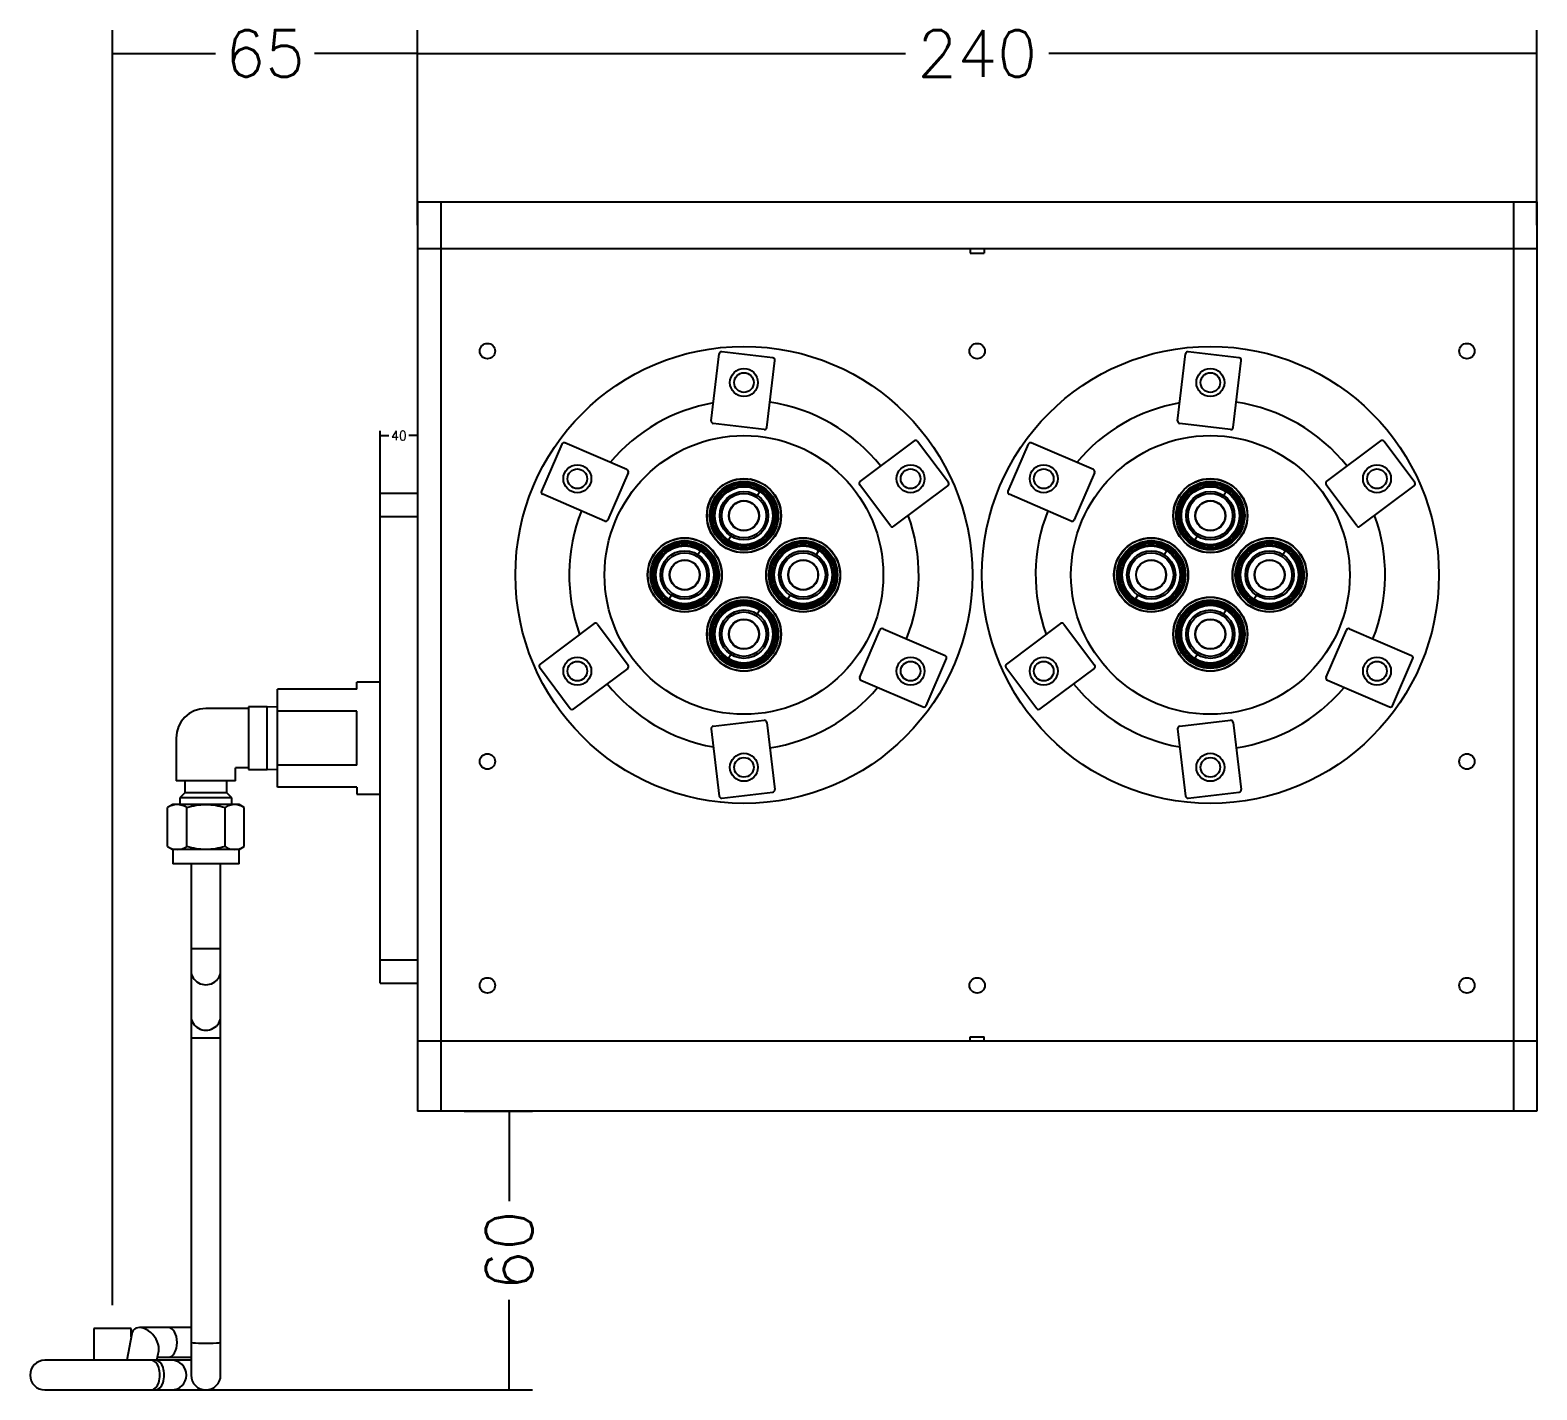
# Model space of a CAD drawing. Header units: millimetres. Extents: x -4251 to 2609, y -1673 to 4048.
# Drawn here: x -3155.1 to -2832.1, y 3098.7 to 3390.3 of the extents above; entities that cross this region are included whole.
import ezdxf

# ---------------------------------------------------------------- set-up
doc = ezdxf.new("R2010")
doc.units = ezdxf.units.MM
for name, color, linetype in [('00339', 7, 'Continuous'), ('02353_04', 7, 'Continuous'), ('02646_07', 7, 'Continuous'), ('03955_75', 7, 'Continuous'), ('14451', 7, 'Continuous'), ('53083_07', 7, 'Continuous'), ('B-400-2-4RT', 7, 'Continuous'), ('CT-BOX-16W-TRANS', 7, 'Continuous'), ('CT_BOX_16W_HEAT_', 7, 'Continuous'), ('Default', 7, 'Continuous'), ('TP1904-POOM-2000', 7, 'Continuous'), ('TP1904-POOM-5300', 7, 'Continuous')]:
    doc.layers.add(name, color=color, linetype=linetype)
doc.styles.add('SEACAD_romans_shx', font='SIMPLEX.SHX')
doc.dimstyles.new('Dim-A4-P', dxfattribs={"dimtxt": 2, "dimasz": 1.6, "dimexe": 1, "dimexo": 1, "dimgap": 0.5, "dimtad": 0, "dimlfac": 5, "dimdsep": 46, "dimtxsty": 'SEACAD_romans_shx', "dimblk1": '_SE_FILLED', "dimblk2": '_SE_FILLED', "dimsah": 1, "dimcen": 1, "dimazin": 0, "dimtfac": 0.5, "dimtofl": 0, "dimtmove": 0, "dimatfit": 3, "dimfxl": 0, "dimtolj": 1, "dimarcsym": 0})

# ---------------------------------------------------------------- blocks, each defined once
blk = doc.blocks.new('_SE_FILLED')
at = {"color": 0}
blk.add_line((0, 0), (-1, 0), dxfattribs=at)
blk.add_solid([(0, 0), (-1, -0.1665), (-1, 0.1665), (0, 0)], dxfattribs=at)
blk = doc.blocks.new('*D84')
at = {"layer": 'Default', "color": 0, "linetype": 'Continuous', "lineweight": -2}
for p, q in [((-3072.08, 3342.45), (-3072.08, 3302.32)), ((-3080.08, 3286.95), (-3080.08, 3304.32)), ((-3078.48, 3303.32), (-3078.2, 3303.32)), ((-3073.68, 3303.32), (-3073.96, 3303.32))]:
    blk.add_line(p, q, dxfattribs=at)
at = {"layer": 'DEFPOINTS', "color": 0, "linetype": 'Continuous'}
for p in [(-3072.08, 3343.45), (-3072.08, 3303.32), (-3080.08, 3285.95)]:
    blk.add_point(p, dxfattribs=at)
at = {"layer": 'Default', "color": 0, "linetype": 'Continuous', "lineweight": -2, "xscale": 1.6, "yscale": 1.6, "zscale": 1.6, "rotation": 180}
blk.add_blockref('_SE_FILLED', (-3080.08, 3303.32), dxfattribs=at)
at = {"layer": 'Default', "color": 0, "linetype": 'Continuous', "lineweight": -2, "xscale": 1.6, "yscale": 1.6, "zscale": 1.6}
blk.add_blockref('_SE_FILLED', (-3072.08, 3303.32), dxfattribs=at)
at = {"layer": 'Default', "color": 0, "linetype": 'Continuous', "insert": (-3076.08, 3303.32), "char_height": 2, "attachment_point": 5, "style": 'SEACAD_romans_shx'}
blk.add_mtext('\\A1;\\A1;40', dxfattribs=at)

msp = doc.modelspace()

# ---------------------------------------------------------------- linework, layer by layer
at = {"layer": '00339', "color": 7, "linetype": 'Continuous'}
for centre, radius in [((-3002.08, 3286.1524, 0), 7.3533), ((-3002.08, 3286.1524, 0), 7.0839), ((-2902.08, 3286.1524, 0), 7.3533), ((-2902.08, 3286.1524, 0), 7.0839), ((-3014.78, 3273.4524, 0), 7.3533), ((-3014.78, 3273.4524, 0), 7.0839), ((-2989.38, 3273.4524, 0), 7.3533), ((-2989.38, 3273.4524, 0), 7.0839), ((-2914.78, 3273.4524, 0), 7.3533), ((-2914.78, 3273.4524, 0), 7.0839), ((-2889.38, 3273.4524, 0), 7.3533), ((-2889.38, 3273.4524, 0), 7.0839), ((-3002.08, 3260.7524, 0), 7.3533), ((-3002.08, 3260.7524, 0), 7.0839), ((-2902.08, 3260.7524, 0), 7.3533), ((-2902.08, 3260.7524, 0), 7.0839)]:
    msp.add_circle(centre, radius, dxfattribs=at)
at = {"layer": '02353_04', "color": 7, "linetype": 'Continuous'}
for p, q in [((-2998.5798, 3291.5573, 0), (-2998.3729, 3291.8768, 0)), ((-2898.5798, 3291.5573, 0), (-2898.3729, 3291.8768, 0)), ((-2999.2565, 3290.5123, 0), (-2998.7043, 3291.3651, 0)), ((-2899.2565, 3290.5123, 0), (-2898.7043, 3291.3651, 0)), ((-3011.2798, 3278.8573, 0), (-3011.0729, 3279.1768, 0)), ((-3005.787, 3280.428, 0), (-3005.5801, 3280.7475, 0)), ((-3005.4556, 3280.9396, 0), (-3004.9034, 3281.7924, 0)), ((-2985.8798, 3278.8573, 0), (-2985.6729, 3279.1768, 0)), ((-2911.2798, 3278.8573, 0), (-2911.0729, 3279.1768, 0)), ((-2905.787, 3280.428, 0), (-2905.5801, 3280.7475, 0)), ((-2905.4556, 3280.9396, 0), (-2904.9034, 3281.7924, 0)), ((-2885.8798, 3278.8573, 0), (-2885.6729, 3279.1768, 0)), ((-3011.9565, 3277.8123, 0), (-3011.4043, 3278.6651, 0)), ((-2986.5565, 3277.8123, 0), (-2986.0043, 3278.6651, 0)), ((-2911.9565, 3277.8123, 0), (-2911.4043, 3278.6651, 0)), ((-2886.5565, 3277.8123, 0), (-2886.0043, 3278.6651, 0)), ((-3018.487, 3267.728, 0), (-3018.2801, 3268.0475, 0)), ((-3018.1556, 3268.2396, 0), (-3017.6034, 3269.0924, 0)), ((-2999.2565, 3265.1123, 0), (-2998.7043, 3265.9651, 0)), ((-2998.5798, 3266.1573, 0), (-2998.3729, 3266.4768, 0)), ((-2993.087, 3267.728, 0), (-2992.8801, 3268.0475, 0)), ((-2992.7556, 3268.2396, 0), (-2992.2034, 3269.0924, 0)), ((-2918.487, 3267.728, 0), (-2918.2801, 3268.0475, 0)), ((-2918.1556, 3268.2396, 0), (-2917.6034, 3269.0924, 0)), ((-2899.2565, 3265.1123, 0), (-2898.7043, 3265.9651, 0)), ((-2898.5798, 3266.1573, 0), (-2898.3729, 3266.4768, 0)), ((-2893.087, 3267.728, 0), (-2892.8801, 3268.0475, 0)), ((-2892.7556, 3268.2396, 0), (-2892.2034, 3269.0924, 0)), ((-3005.4556, 3255.5396, 0), (-3004.9034, 3256.3924, 0)), ((-2905.4556, 3255.5396, 0), (-2904.9034, 3256.3924, 0)), ((-3005.787, 3255.028, 0), (-3005.5801, 3255.3475, 0)), ((-2905.787, 3255.028, 0), (-2905.5801, 3255.3475, 0))]:
    msp.add_line(p, q, dxfattribs=at)
for centre, radius in [((-3002.08, 3286.1524, 0), 6.8199), ((-3002.08, 3286.1524, 0), 6.4392), ((-3002.08, 3286.1524, 0), 6.2103), ((-2902.08, 3286.1524, 0), 6.8199), ((-2902.08, 3286.1524, 0), 6.4392), ((-2902.08, 3286.1524, 0), 6.2103), ((-3002.08, 3286.1524, 0), 5.1943), ((-2902.08, 3286.1524, 0), 5.1943), ((-3014.78, 3273.4524, 0), 6.8199), ((-3014.78, 3273.4524, 0), 6.4392), ((-3014.78, 3273.4524, 0), 6.2103), ((-2989.38, 3273.4524, 0), 6.8199), ((-2989.38, 3273.4524, 0), 6.4392), ((-2989.38, 3273.4524, 0), 6.2103), ((-2914.78, 3273.4524, 0), 6.8199), ((-2914.78, 3273.4524, 0), 6.4392), ((-2914.78, 3273.4524, 0), 6.2103), ((-2889.38, 3273.4524, 0), 6.8199), ((-2889.38, 3273.4524, 0), 6.4392), ((-2889.38, 3273.4524, 0), 6.2103), ((-3014.78, 3273.4524, 0), 5.1943), ((-2989.38, 3273.4524, 0), 5.1943), ((-2914.78, 3273.4524, 0), 5.1943), ((-2889.38, 3273.4524, 0), 5.1943), ((-3002.08, 3260.7524, 0), 6.8199), ((-3002.08, 3260.7524, 0), 6.4392), ((-3002.08, 3260.7524, 0), 6.2103), ((-2902.08, 3260.7524, 0), 6.8199), ((-2902.08, 3260.7524, 0), 6.4392), ((-2902.08, 3260.7524, 0), 6.2103), ((-3002.08, 3260.7524, 0), 5.1943), ((-2902.08, 3260.7524, 0), 5.1943)]:
    msp.add_circle(centre, radius, dxfattribs=at)
at = {"layer": '02646_07', "color": 7, "linetype": 'Continuous'}
for centre, radius in [((-3002.08, 3286.1524, 0), 4.7625), ((-3002.08, 3286.1524, 0), 3.2385), ((-2902.08, 3286.1524, 0), 4.7625), ((-2902.08, 3286.1524, 0), 3.2385), ((-3014.78, 3273.4524, 0), 4.7625), ((-3014.78, 3273.4524, 0), 3.2385), ((-2989.38, 3273.4524, 0), 4.7625), ((-2989.38, 3273.4524, 0), 3.2385), ((-2914.78, 3273.4524, 0), 4.7625), ((-2914.78, 3273.4524, 0), 3.2385), ((-2889.38, 3273.4524, 0), 4.7625), ((-2889.38, 3273.4524, 0), 3.2385), ((-3002.08, 3260.7524, 0), 4.7625), ((-3002.08, 3260.7524, 0), 3.2385), ((-2902.08, 3260.7524, 0), 4.7625), ((-2902.08, 3260.7524, 0), 3.2385)]:
    msp.add_circle(centre, radius, dxfattribs=at)
at = {"layer": '03955_75', "color": 7, "linetype": 'Continuous'}
for centre in [(-3002.08, 3286.1524, 0), (-2902.08, 3286.1524, 0), (-3014.78, 3273.4524, 0), (-2989.38, 3273.4524, 0), (-2914.78, 3273.4524, 0), (-2889.38, 3273.4524, 0), (-3002.08, 3260.7524, 0), (-2902.08, 3260.7524, 0)]:
    msp.add_circle(centre, 3.175, dxfattribs=at)
at = {"layer": '14451', "color": 7, "linetype": 'Continuous'}
for centre, radius in [((-3002.08, 3273.4524, 0), 29.8815), ((-2902.08, 3273.4524, 0), 29.8815), ((-3002.08, 3286.1524, 0), 7.9629), ((-2902.08, 3286.1524, 0), 7.9629), ((-3014.78, 3273.4524, 0), 7.9629), ((-2989.38, 3273.4524, 0), 7.9629), ((-2914.78, 3273.4524, 0), 7.9629), ((-2889.38, 3273.4524, 0), 7.9629), ((-3002.08, 3260.7524, 0), 7.9629), ((-2902.08, 3260.7524, 0), 7.9629)]:
    msp.add_circle(centre, radius, dxfattribs=at)
for centre, start, end in [((-3002.08, 3273.4524, 0), 100.08014, 139.91986), ((-3002.08, 3273.4524, 0), 38.512438, 81.487562), ((-2902.08, 3273.4524, 0), 100.08014, 139.91986), ((-2902.08, 3273.4524, 0), 38.512438, 81.487562), ((-3002.08, 3273.4524, 0), 158.512438, 199.91986), ((-3002.08, 3273.4524, 0), 338.512438, 19.919834), ((-2902.08, 3273.4524, 0), 158.512438, 199.91986), ((-2902.08, 3273.4524, 0), 338.512438, 19.919834), ((-3002.08, 3273.4524, 0), 218.512438, 259.91986), ((-2902.08, 3273.4524, 0), 218.512438, 259.91986), ((-3002.08, 3273.4524, 0), 278.512438, 319.91986), ((-2902.08, 3273.4524, 0), 278.512438, 319.91986)]:
    msp.add_arc(centre, 37.465, start, end, dxfattribs=at)
at = {"layer": '53083_07', "color": 7, "linetype": 'Continuous'}
for centre in [(-3002.08, 3286.1524, 0), (-2902.08, 3286.1524, 0), (-3014.78, 3273.4524, 0), (-2989.38, 3273.4524, 0), (-2914.78, 3273.4524, 0), (-2889.38, 3273.4524, 0), (-3002.08, 3260.7524, 0), (-2902.08, 3260.7524, 0)]:
    msp.add_circle(centre, 7.8994, dxfattribs=at)
at = {"layer": 'B-400-2-4RT', "color": 7, "linetype": 'Continuous'}
for p, q in [((-3108.304, 3244.8024, 0), (-3117.448, 3244.8024, 0)), ((-3108.304, 3245.158, 0), (-3108.304, 3231.7468, 0)), ((-3104.2857, 3245.158, 0), (-3108.304, 3245.158, 0)), ((-3104.2857, 3231.7468, 0), (-3104.2857, 3245.158, 0)), ((-3102.08, 3245.0893, 0), (-3104.2857, 3245.158, 0)), ((-3123.798, 3238.4524, 0), (-3123.798, 3229.3084, 0)), ((-3108.304, 3232.1024, 0), (-3111.098, 3232.1024, 0)), ((-3111.098, 3229.3084, 0), (-3111.098, 3232.1024, 0)), ((-3108.304, 3231.7468, 0), (-3104.2857, 3231.7468, 0)), ((-3104.2857, 3231.7468, 0), (-3102.08, 3231.8154, 0)), ((-3111.098, 3229.3084, 0), (-3123.798, 3229.3084, 0)), ((-3121.9247, 3229.3084, 0), (-3121.9247, 3226.7684, 0)), ((-3112.9712, 3226.7684, 0), (-3112.9712, 3229.3084, 0)), ((-3124.56, 3224.2284, 0), (-3125.6602, 3223.5932, 0)), ((-3110.336, 3224.2284, 0), (-3124.56, 3224.2284, 0)), ((-3121.9247, 3226.7684, 0), (-3123.0042, 3225.6889, 0)), ((-3111.8917, 3225.6889, 0), (-3123.0042, 3225.6889, 0)), ((-3123.0042, 3225.6889, 0), (-3123.0042, 3224.2284, 0)), ((-3112.9712, 3226.7684, 0), (-3121.9247, 3226.7684, 0)), ((-3111.8917, 3225.6889, 0), (-3112.9712, 3226.7684, 0)), ((-3111.8917, 3224.2284, 0), (-3111.8917, 3225.6889, 0)), ((-3109.2357, 3223.5932, 0), (-3110.336, 3224.2284, 0)), ((-3125.6602, 3215.2116, 0), (-3125.6602, 3223.5932, 0)), ((-3121.5541, 3215.2116, 0), (-3121.5541, 3223.5932, 0)), ((-3113.3418, 3215.2116, 0), (-3113.3418, 3223.5932, 0)), ((-3109.2357, 3215.2116, 0), (-3109.2357, 3223.5932, 0)), ((-3125.6602, 3215.2116, 0), (-3124.56, 3214.5764, 0)), ((-3110.336, 3214.5764, 0), (-3124.56, 3214.5764, 0)), ((-3124.56, 3214.5764, 0), (-3124.56, 3211.5284, 0)), ((-3110.336, 3214.5764, 0), (-3109.2357, 3215.2116, 0)), ((-3110.336, 3211.5284, 0), (-3110.336, 3214.5764, 0)), ((-3110.336, 3211.5284, 0), (-3124.56, 3211.5284, 0))]:
    msp.add_line(p, q, dxfattribs=at)
for centre, radius, start, end in [((-3117.448, 3238.4524, 0), 6.35, 90, 180), ((-3123.4635, 3220.1288, 0), 4.1021, 92.006434, 122.377814), ((-3123.7508, 3220.1288, 0), 4.1021, 57.622186, 87.993566), ((-3111.1452, 3220.1288, 0), 4.1021, 92.006434, 122.377814), ((-3111.4324, 3220.1288, 0), 4.1021, 57.622186, 87.993566), ((-3123.4635, 3218.676, 0), 4.1021, 237.622186, 267.993566), ((-3123.7508, 3218.676, 0), 4.1021, 272.006434, 302.377814), ((-3111.1452, 3218.676, 0), 4.1021, 237.622186, 267.993566), ((-3111.4324, 3218.676, 0), 4.1021, 272.006434, 302.377814)]:
    msp.add_arc(centre, radius, start, end, dxfattribs=at)
for points in [[(-3121.5541, 3223.5932, 0), (-3120.8833, 3223.7868, 0), (-3120.2073, 3223.9465, 0), (-3118.84, 3224.1676, 0), (-3118.1487, 3224.2284, 0), (-3117.448, 3224.2284, 0)], [(-3117.448, 3224.2284, 0), (-3116.7472, 3224.2284, 0), (-3116.0559, 3224.1676, 0), (-3114.6886, 3223.9465, 0), (-3114.0126, 3223.7868, 0), (-3113.3418, 3223.5932, 0)], [(-3117.448, 3214.5764, 0), (-3118.1487, 3214.5764, 0), (-3118.84, 3214.6371, 0), (-3120.2073, 3214.8583, 0), (-3120.8833, 3215.018, 0), (-3121.5541, 3215.2116, 0)], [(-3113.3418, 3215.2116, 0), (-3114.0126, 3215.018, 0), (-3114.6886, 3214.8583, 0), (-3116.0559, 3214.6371, 0), (-3116.7472, 3214.5764, 0), (-3117.448, 3214.5764, 0)]]:
    msp.add_open_spline(points, degree=3, knots=[0, 0, 0, 0, 0.5, 0.5, 1, 1, 1, 1], dxfattribs=at)
at = {"layer": 'CT-BOX-16W-TRANS', "color": 7, "linetype": 'Continuous'}
for p, q in [((-3001.83, 3294.1113, 0), (-3001.83, 3294.0478, 0)), ((-3000.7664, 3293.9524, 0), (-3000.7664, 3293.9418, 0)), ((-3000.6469, 3293.9524, 0), (-3000.7664, 3293.9524, 0)), ((-3000.6469, 3293.9207, 0), (-3000.6469, 3293.9524, 0)), ((-3000.5698, 3293.9524, 0), (-3000.5698, 3293.9061, 0)), ((-3000.3599, 3293.9273, 0), (-3000.3599, 3293.8622, 0)), ((-3000.2242, 3293.8307, 0), (-3000.2242, 3293.896, 0)), ((-3000.1376, 3293.8747, 0), (-3000.1376, 3293.8092, 0)), ((-2999.9949, 3293.7716, 0), (-2999.9949, 3293.8374, 0)), ((-2999.904, 3293.8122, 0), (-2999.904, 3293.7462, 0)), ((-2999.755, 3293.7019, 0), (-2999.755, 3293.7683, 0)), ((-2999.6604, 3293.7388, 0), (-2999.6604, 3293.6721, 0)), ((-2999.5057, 3293.6205, 0), (-2999.5057, 3293.6877, 0)), ((-2999.4078, 3293.6535, 0), (-2999.4078, 3293.5861, 0)), ((-2999.2482, 3293.5268, 0), (-2999.2482, 3293.5948, 0)), ((-2999.1476, 3293.5557, 0), (-2999.1476, 3293.4873, 0)), ((-2998.9839, 3293.4198, 0), (-2998.9839, 3293.4887, 0)), ((-2998.8809, 3293.4444, 0), (-2998.8809, 3293.375, 0)), ((-2998.7139, 3293.2987, 0), (-2998.7139, 3293.3688, 0)), ((-2998.6091, 3293.319, 0), (-2998.6091, 3293.2484, 0)), ((-2998.4396, 3293.163, 0), (-2998.4396, 3293.2345, 0)), ((-2998.3336, 3293.1789, 0), (-2998.3336, 3293.1069, 0)), ((-2998.1624, 3293.0119, 0), (-2998.1624, 3293.0849, 0)), ((-2998.0555, 3293.0235, 0), (-2998.0555, 3292.9498, 0)), ((-2997.8835, 3292.8449, 0), (-2997.8835, 3292.9198, 0)), ((-2997.7764, 3292.8522, 0), (-2997.7764, 3292.7766, 0)), ((-2997.6044, 3292.6616, 0), (-2997.6044, 3292.7385, 0)), ((-2997.4975, 3292.6646, 0), (-2997.4975, 3292.5868, 0)), ((-2997.3264, 3292.4614, 0), (-2997.3264, 3292.5407, 0)), ((-2997.2203, 3292.4604, 0), (-2997.2203, 3292.3801, 0)), ((-2997.0508, 3292.244, 0), (-2997.0508, 3292.3261, 0)), ((-2996.946, 3292.2393, 0), (-2996.946, 3292.156, 0)), ((-2996.779, 3292.009, 0), (-2996.779, 3292.0944, 0)), ((-2996.676, 3292.0009, 0), (-2996.676, 3291.9141, 0)), ((-2996.5123, 3291.7561, 0), (-2996.5123, 3291.8453, 0)), ((-3009.257, 3289.4524, 0), (-3009.3269, 3289.4524, 0)), ((-2996.4117, 3291.7451, 0), (-2996.4117, 3291.6543, 0)), ((-2996.2521, 3291.485, 0), (-2996.2521, 3291.5786, 0)), ((-2996.1542, 3291.4715, 0), (-2996.1542, 3291.376, 0)), ((-2995.9995, 3291.1951, 0), (-2995.9995, 3291.294, 0)), ((-2995.905, 3291.18, 0), (-2995.905, 3291.0788, 0)), ((-2995.0486, 3289.7524, 0), (-2994.9773, 3289.7524, 0)), ((-2994.833, 3289.4524, 0), (-2994.9029, 3289.4524, 0)), ((-3009.7943, 3284.4524, 0), (-3009.8593, 3284.4524, 0)), ((-3004.7615, 3284.4524, 0), (-3004.8364, 3284.4524, 0)), ((-3001.83, 3282.9872, 0), (-3001.83, 3282.9235, 0)), ((-3000.83, 3283.1648, 0), (-3000.83, 3283.2338, 0)), ((-3000.33, 3283.5032, 0), (-3000.33, 3283.4274, 0)), ((-2999.3235, 3284.4524, 0), (-2999.3984, 3284.4524, 0)), ((-2994.83, 3283.0158, 0), (-2994.83, 3282.8592, 0)), ((-2994.3006, 3284.4524, 0), (-2994.3657, 3284.4524, 0)), ((-3015.08, 3281.4096, 0), (-3015.08, 3281.3461, 0)), ((-3013.08, 3281.2317, 0), (-3013.08, 3281.1667, 0)), ((-3012.83, 3281.1728, 0), (-3012.83, 3281.1073, 0)), ((-3011.83, 3280.7803, 0), (-3011.83, 3280.8487, 0)), ((-2995.33, 3281.928, 0), (-2995.33, 3282.049, 0)), ((-2994.83, 3279.258, 0), (-2994.83, 3279.1706, 0)), ((-2993.83, 3279.9791, 0), (-2993.83, 3280.0558, 0)), ((-2983.83, 3279.1625, 0), (-2983.83, 3279.0736, 0)), ((-3021.3494, 3277.9524, 0), (-3021.2723, 3277.9524, 0)), ((-3013.08, 3276.2088, 0), (-3013.08, 3276.1339, 0)), ((-3012.83, 3276.038, 0), (-3012.83, 3275.958, 0)), ((-3001.83, 3278.2569, 0), (-3001.83, 3278.1934, 0)), ((-3000.83, 3278.2882, 0), (-3000.83, 3278.3525, 0)), ((-3000.33, 3278.4493, 0), (-3000.33, 3278.3842, 0)), ((-2995.33, 3278.6483, 0), (-2995.33, 3278.7444, 0)), ((-2982.83, 3277.868, 0), (-2982.83, 3277.9806, 0)), ((-2982.33, 3277.1544, 0), (-2982.33, 3277.0158, 0)), ((-3011.83, 3274.6263, 0), (-3011.83, 3274.7886, 0)), ((-3022.5356, 3271.9524, 0), (-3022.6003, 3271.9524, 0)), ((-3017.5783, 3271.9524, 0), (-3017.6501, 3271.9524, 0)), ((-3012.83, 3270.9468, 0), (-3012.83, 3270.8668, 0)), ((-3011.83, 3272.1162, 0), (-3011.83, 3272.2784, 0)), ((-2982.33, 3269.8889, 0), (-2982.33, 3269.7503, 0)), ((-3011.83, 3266.0561, 0), (-3011.83, 3266.1245, 0)), ((-3001.83, 3268.7113, 0), (-3001.83, 3268.6478, 0)), ((-3000.83, 3268.5522, 0), (-3000.83, 3268.6165, 0)), ((-3000.33, 3268.5206, 0), (-3000.33, 3268.4555, 0)), ((-2995.33, 3268.1604, 0), (-2995.33, 3268.2564, 0)), ((-2994.83, 3267.7342, 0), (-2994.83, 3267.6467, 0)), ((-2993.83, 3266.8489, 0), (-2993.83, 3266.9257, 0)), ((-2983.83, 3267.8312, 0), (-2983.83, 3267.7423, 0)), ((-2982.83, 3268.9241, 0), (-2982.83, 3269.0367, 0)), ((-3012.83, 3265.7974, 0), (-3012.83, 3265.7319, 0)), ((-3001.83, 3263.9812, 0), (-3001.83, 3263.9175, 0)), ((-3000.83, 3263.671, 0), (-3000.83, 3263.7399, 0)), ((-3000.33, 3263.4773, 0), (-3000.33, 3263.4015, 0)), ((-2995.33, 3264.8558, 0), (-2995.33, 3264.9767, 0)), ((-2994.83, 3264.0456, 0), (-2994.83, 3263.8889, 0)), ((-3001.83, 3257.5872, 0), (-3001.83, 3257.5235, 0)), ((-3000.83, 3257.7648, 0), (-3000.83, 3257.8338, 0)), ((-3000.33, 3258.1032, 0), (-3000.33, 3258.0274, 0)), ((-2995.33, 3256.528, 0), (-2995.33, 3256.649, 0)), ((-2994.83, 3257.6158, 0), (-2994.83, 3257.4592, 0)), ((-3000.33, 3253.0493, 0), (-3000.33, 3252.9842, 0)), ((-3001.83, 3252.8569, 0), (-3001.83, 3252.7934, 0)), ((-3000.83, 3252.8882, 0), (-3000.83, 3252.9525, 0))]:
    msp.add_line(p, q, dxfattribs=at)
at = {"layer": 'CT_BOX_16W_HEAT_', "color": 7, "linetype": 'Continuous'}
for p, q in [((-2905.08, 3293.5285, 0), (-2905.08, 3293.4599, 0)), ((-2905.08, 3287.3722, 0), (-2905.08, 3287.1919, 0)), ((-2905.08, 3285.1128, 0), (-2905.08, 3284.9326, 0)), ((-2920.08, 3279.3952, 0), (-2920.08, 3279.3099, 0)), ((-2905.08, 3278.8448, 0), (-2905.08, 3278.7762, 0)), ((-2920.08, 3267.5949, 0), (-2920.08, 3267.5095, 0)), ((-2905.08, 3268.1285, 0), (-2905.08, 3268.0599, 0)), ((-2905.08, 3261.9722, 0), (-2905.08, 3261.7919, 0)), ((-2905.08, 3259.7128, 0), (-2905.08, 3259.5326, 0)), ((-2905.08, 3253.4448, 0), (-2905.08, 3253.3762, 0))]:
    msp.add_line(p, q, dxfattribs=at)
at = {"layer": 'Default', "color": 1, "linetype": 'Continuous'}
for p, q in [((-3137.448, 3116.8984, 0), (-3137.448, 3390.263, 0)), ((-3072.08, 3348.4524, 0), (-3072.08, 3390.263, 0)), ((-2832.08, 3348.4524, 0), (-2832.08, 3390.263, 0)), ((-3129.448, 3385.263, 0), (-3115.3592, 3385.263, 0)), ((-3080.08, 3385.263, 0), (-3094.1687, 3385.263, 0)), ((-3064.08, 3385.263, 0), (-2967.4371, 3385.263, 0)), ((-2840.08, 3385.263, 0), (-2936.7228, 3385.263, 0)), ((-3062.08, 3158.4524, 0), (-3047.3913, 3158.4524, 0)), ((-3052.3913, 3150.4524, 0), (-3052.3913, 3139.1831, 0)), ((-3052.3913, 3106.7234, 0), (-3052.3913, 3117.9926, 0)), ((-3135.5395, 3098.7234, 0), (-3047.3913, 3098.7234, 0))]:
    msp.add_line(p, q, dxfattribs=at)
at = {"layer": 'TP1904-POOM-2000', "color": 7, "linetype": 'Continuous'}
for p, q in [((-2995.9139, 3320.0155, 0), (-3006.8379, 3321.3063, 0)), ((-2895.9139, 3320.0155, 0), (-2906.8379, 3321.3063, 0)), ((-3009.0946, 3306.4686, 0), (-3007.3931, 3320.8685, 0)), ((-2997.1775, 3305.0605, 0), (-2995.476, 3319.4603, 0)), ((-2909.0946, 3306.4686, 0), (-2907.3931, 3320.8685, 0)), ((-2897.1775, 3305.0605, 0), (-2895.476, 3319.4603, 0)), ((-2997.7328, 3304.6226, 0), (-3008.6568, 3305.9134, 0)), ((-2897.7328, 3304.6226, 0), (-2908.6568, 3305.9134, 0)), ((-3041.1437, 3301.4998, 0), (-3045.4879, 3291.394, 0)), ((-3027.1655, 3296.0354, 0), (-3040.4869, 3301.7617, 0)), ((-2977.1578, 3293.502, 0), (-2965.5379, 3302.1755, 0)), ((-2958.2583, 3293.2589, 0), (-2964.8381, 3302.0739, 0)), ((-2941.1437, 3301.4998, 0), (-2945.4879, 3291.394, 0)), ((-2927.1655, 3296.0354, 0), (-2940.4869, 3301.7617, 0)), ((-2877.1578, 3293.502, 0), (-2865.5379, 3302.1755, 0)), ((-2858.2583, 3293.2589, 0), (-2864.8381, 3302.0739, 0)), ((-3026.9037, 3295.3786, 0), (-3031.2478, 3285.2727, 0)), ((-2926.9037, 3295.3786, 0), (-2931.2478, 3285.2727, 0)), ((-2970.6795, 3283.9872, 0), (-2977.2594, 3292.8023, 0)), ((-2969.9797, 3283.8856, 0), (-2958.3599, 3292.5591, 0)), ((-2870.6795, 3283.9872, 0), (-2877.2594, 3292.8023, 0)), ((-2869.9797, 3283.8856, 0), (-2858.3599, 3292.5591, 0)), ((-3031.9046, 3285.0108, 0), (-3045.226, 3290.7371, 0)), ((-2931.9046, 3285.0108, 0), (-2945.226, 3290.7371, 0)), ((-3034.1802, 3263.0191, 0), (-3045.8001, 3254.3456, 0)), ((-3033.4805, 3262.9175, 0), (-3026.9006, 3254.1025, 0)), ((-2934.1802, 3263.0191, 0), (-2945.8001, 3254.3456, 0)), ((-2933.4805, 3262.9175, 0), (-2926.9006, 3254.1025, 0)), ((-2977.2563, 3251.5262, 0), (-2972.9122, 3261.632, 0)), ((-2972.2553, 3261.8939, 0), (-2958.934, 3256.1676, 0)), ((-2877.2563, 3251.5262, 0), (-2872.9122, 3261.632, 0)), ((-2872.2553, 3261.8939, 0), (-2858.934, 3256.1676, 0)), ((-3045.9017, 3253.6459, 0), (-3039.3218, 3244.8308, 0)), ((-3027.0022, 3253.4027, 0), (-3038.622, 3244.7292, 0)), ((-2963.0162, 3245.4049, 0), (-2958.6721, 3255.5108, 0)), ((-2945.9017, 3253.6459, 0), (-2939.3218, 3244.8308, 0)), ((-2927.0022, 3253.4027, 0), (-2938.622, 3244.7292, 0)), ((-2863.0162, 3245.4049, 0), (-2858.6721, 3255.5108, 0)), ((-2976.9944, 3250.8694, 0), (-2963.673, 3245.143, 0)), ((-2876.9944, 3250.8694, 0), (-2863.673, 3245.143, 0)), ((-3009.0946, 3240.4361, 0), (-3007.3931, 3226.0363, 0)), ((-3008.6568, 3240.9913, 0), (-2997.7328, 3242.2821, 0)), ((-2997.1775, 3241.8443, 0), (-2995.476, 3227.4445, 0)), ((-2909.0946, 3240.4361, 0), (-2907.3931, 3226.0363, 0)), ((-2908.6568, 3240.9913, 0), (-2897.7328, 3242.2821, 0)), ((-2897.1775, 3241.8443, 0), (-2895.476, 3227.4445, 0)), ((-3006.8379, 3225.5984, 0), (-2995.9139, 3226.8892, 0)), ((-2906.8379, 3225.5984, 0), (-2895.9139, 3226.8892, 0))]:
    msp.add_line(p, q, dxfattribs=at)
for centre in [(-3002.08, 3314.7024, 0), (-2902.08, 3314.7024, 0), (-3037.8035, 3294.0774, 0), (-2966.3564, 3294.0774, 0), (-2937.8035, 3294.0774, 0), (-2866.3564, 3294.0774, 0), (-3037.8035, 3252.8274, 0), (-2966.3564, 3252.8274, 0), (-2937.8035, 3252.8274, 0), (-2866.3564, 3252.8274, 0), (-3002.08, 3232.2024, 0), (-2902.08, 3232.2024, 0)]:
    msp.add_circle(centre, 3, dxfattribs=at)
for centre, start, end in [((-3006.8965, 3320.8098, 0), 83.260954, 173.260954), ((-2906.8965, 3320.8098, 0), 83.260954, 173.260954), ((-2995.9725, 3319.519, 0), 353.260954, 83.260954), ((-2895.9725, 3319.519, 0), 353.260954, 83.260954), ((-3008.5981, 3306.41, 0), 173.260954, 263.260954), ((-2997.6741, 3305.1191, 0), 263.260954, 353.260954), ((-2908.5981, 3306.41, 0), 173.260954, 263.260954), ((-2897.6741, 3305.1191, 0), 263.260954, 353.260954), ((-3040.6844, 3301.3024, 0), 66.739046, 156.739046), ((-2965.2388, 3301.7748, 0), 36.739046, 126.739046), ((-2940.6844, 3301.3024, 0), 66.739046, 156.739046), ((-2865.2388, 3301.7748, 0), 36.739046, 126.739046), ((-3027.363, 3295.576, 0), 336.739046, 66.739046), ((-2927.363, 3295.576, 0), 336.739046, 66.739046), ((-2976.8587, 3293.1014, 0), 126.739046, 216.739046), ((-2958.6589, 3292.9598, 0), 306.739046, 36.739046), ((-2876.8587, 3293.1014, 0), 126.739046, 216.739046), ((-2858.6589, 3292.9598, 0), 306.739046, 36.739046), ((-3045.0285, 3291.1965, 0), 156.739046, 246.739046), ((-2945.0285, 3291.1965, 0), 156.739046, 246.739046), ((-3031.7071, 3285.4702, 0), 246.739046, 336.739046), ((-2970.2788, 3284.2863, 0), 216.739046, 306.739046), ((-2931.7071, 3285.4702, 0), 246.739046, 336.739046), ((-2870.2788, 3284.2863, 0), 216.739046, 306.739046), ((-3033.8811, 3262.6184, 0), 36.739046, 126.739046), ((-2933.8811, 3262.6184, 0), 36.739046, 126.739046), ((-2972.4528, 3261.4346, 0), 66.739046, 156.739046), ((-2872.4528, 3261.4346, 0), 66.739046, 156.739046), ((-3045.501, 3253.945, 0), 126.739046, 216.739046), ((-3027.3013, 3253.8034, 0), 306.739046, 36.739046), ((-2959.1314, 3255.7083, 0), 336.739046, 66.739046), ((-2945.501, 3253.945, 0), 126.739046, 216.739046), ((-2927.3013, 3253.8034, 0), 306.739046, 36.739046), ((-2859.1314, 3255.7083, 0), 336.739046, 66.739046), ((-2976.7969, 3251.3287, 0), 156.739046, 246.739046), ((-2876.7969, 3251.3287, 0), 156.739046, 246.739046), ((-3038.9211, 3245.1299, 0), 216.739046, 306.739046), ((-2963.4755, 3245.6024, 0), 246.739046, 336.739046), ((-2938.9211, 3245.1299, 0), 216.739046, 306.739046), ((-2863.4755, 3245.6024, 0), 246.739046, 336.739046), ((-3008.5981, 3240.4948, 0), 96.739046, 186.739046), ((-2997.6741, 3241.7856, 0), 6.739046, 96.739046), ((-2908.5981, 3240.4948, 0), 96.739046, 186.739046), ((-2897.6741, 3241.7856, 0), 6.739046, 96.739046), ((-2995.9725, 3227.3858, 0), 276.739046, 6.739046), ((-2895.9725, 3227.3858, 0), 276.739046, 6.739046), ((-3006.8965, 3226.095, 0), 186.739046, 276.739046), ((-2906.8965, 3226.095, 0), 186.739046, 276.739046)]:
    msp.add_arc(centre, 0.5, start, end, dxfattribs=at)
at = {"layer": 'TP1904-POOM-5300', "color": 7, "linetype": 'Continuous'}
for p, q in [((-3072.08, 3353.4524, 0), (-3072.08, 3158.4524, 0)), ((-3072.08, 3353.4524, 0), (-2832.08, 3353.4524, 0)), ((-3067.08, 3353.4524, 0), (-3067.08, 3158.4524, 0)), ((-2837.08, 3353.4524, 0), (-2837.08, 3158.4524, 0)), ((-2832.08, 3353.4524, 0), (-2832.08, 3158.4524, 0)), ((-3072.08, 3343.4524, 0), (-2832.08, 3343.4524, 0)), ((-2953.58, 3343.4524, 0), (-2953.58, 3342.4524, 0)), ((-2953.58, 3342.4524, 0), (-2950.58, 3342.4524, 0)), ((-2950.58, 3343.4524, 0), (-2950.58, 3342.4524, 0)), ((-3080.08, 3185.9524, 0), (-3080.08, 3290.9524, 0)), ((-3080.08, 3290.9524, 0), (-3072.08, 3290.9524, 0)), ((-3080.08, 3285.9524, 0), (-3072.08, 3285.9524, 0)), ((-3085.08, 3248.9524, 0), (-3085.08, 3250.4524, 0)), ((-3080.08, 3250.4524, 0), (-3085.08, 3250.4524, 0)), ((-3102.08, 3227.9524, 0), (-3102.08, 3248.9524, 0)), ((-3085.08, 3248.9524, 0), (-3102.08, 3248.9524, 0)), ((-3085.08, 3244.2618, 0), (-3102.08, 3244.2618, 0)), ((-3085.08, 3232.6429, 0), (-3085.08, 3244.2618, 0)), ((-3085.08, 3232.6429, 0), (-3102.08, 3232.6429, 0)), ((-3085.08, 3227.9524, 0), (-3102.08, 3227.9524, 0)), ((-3085.08, 3227.9524, 0), (-3085.08, 3226.4524, 0)), ((-3085.08, 3226.4524, 0), (-3080.08, 3226.4524, 0)), ((-3120.623, 3211.5284, 0), (-3120.623, 3101.8984, 0)), ((-3114.273, 3101.8984, 0), (-3114.273, 3211.5284, 0)), ((-3114.273, 3193.2694, 0), (-3120.623, 3193.2694, 0)), ((-3080.08, 3190.9524, 0), (-3072.08, 3190.9524, 0)), ((-3080.08, 3185.9524, 0), (-3072.08, 3185.9524, 0)), ((-3114.273, 3174.138, 0), (-3120.623, 3174.138, 0)), ((-2832.08, 3173.4524, 0), (-3072.08, 3173.4524, 0)), ((-2953.58, 3174.4524, 0), (-2950.58, 3174.4524, 0)), ((-2953.58, 3173.4524, 0), (-2953.58, 3174.4524, 0)), ((-2950.58, 3173.4524, 0), (-2950.58, 3174.4524, 0)), ((-2832.08, 3158.4524, 0), (-3072.08, 3158.4524, 0)), ((-3133.448, 3111.8984, 0), (-3141.448, 3111.8984, 0)), ((-3141.448, 3111.8984, 0), (-3141.448, 3105.0734, 0)), ((-3133.448, 3110.1123, 0), (-3133.448, 3111.8984, 0)), ((-3120.623, 3112.0734, 0), (-3131.6886, 3112.0734, 0)), ((-3133.3323, 3110.715, 0), (-3134.4148, 3105.0734, 0)), ((-3120.623, 3105.0734, 0), (-3151.948, 3105.0734, 0)), ((-3127.949, 3105.0734, 0), (-3127.5636, 3107.0817, 0)), ((-3127.8243, 3105.7234, 0), (-3120.623, 3105.7234, 0)), ((-3151.948, 3098.7234, 0), (-3117.448, 3098.7234, 0))]:
    msp.add_line(p, q, dxfattribs=at)
for centre, radius in [((-3057.08, 3321.4524, 0), 1.65), ((-3002.08, 3273.4524, 0), 49), ((-2952.08, 3321.4524, 0), 1.65), ((-2902.08, 3273.4524, 0), 49), ((-2847.08, 3321.4524, 0), 1.65), ((-3002.08, 3314.7024, 0), 2.1), ((-2902.08, 3314.7024, 0), 2.1), ((-3037.8035, 3294.0774, 0), 2.1), ((-2966.3564, 3294.0774, 0), 2.1), ((-2937.8035, 3294.0774, 0), 2.1), ((-2866.3564, 3294.0774, 0), 2.1), ((-3037.8035, 3252.8274, 0), 2.1), ((-2966.3564, 3252.8274, 0), 2.1), ((-2937.8035, 3252.8274, 0), 2.1), ((-2866.3564, 3252.8274, 0), 2.1), ((-3057.08, 3233.4524, 0), 1.65), ((-3002.08, 3232.2024, 0), 2.1), ((-2902.08, 3232.2024, 0), 2.1), ((-2847.08, 3233.4524, 0), 1.65), ((-3057.08, 3185.4524, 0), 1.65), ((-2952.08, 3185.4524, 0), 1.65), ((-2847.08, 3185.4524, 0), 1.65)]:
    msp.add_circle(centre, radius, dxfattribs=at)
for centre, start, end in [((-3151.948, 3101.8984, 0), 90, 270), ((-3124.7809, 3101.8984, 0), 270, 90), ((-3117.448, 3101.8984, 0), 180, 0)]:
    msp.add_arc(centre, 3.175, start, end, dxfattribs=at)
for centre, major_axis, ratio, start_param, end_param in [((-3117.448, 3188.5709, 0), (3.175, 0), 0.93969262, 3.14159265, 6.28318531), ((-3117.448, 3178.8365, 0), (3.175, 0), 0.93969262, 3.14159265, 6.28318531), ((-3130.448, 3108.8984, 0), (-2.3262, 2.815), 0.63126038, 0, 0.480818), ((-3130.448, 3108.8984, 0), (-2.3262, 2.815), 0.63126038, 3.62241065, 6.28318531), ((-3125.448, 3108.8984, 0), (0, -3.175), 0.57156051, 0, 3.14159265), ((-3117.448, 3108.8984, 0), (3.175, 0), 0.04853516, 3.14159265, 6.28318531), ((-3129.1311, 3101.8984, 0), (0, 3.175), 0.57357644, 3.14159265, 6.28318531), ((-3128.1923, 3101.8984, 0), (0, 3.175), 0.57357644, 3.14159265, 6.28318531)]:
    msp.add_ellipse(centre, major_axis=major_axis, ratio=ratio, start_param=start_param, end_param=end_param, dxfattribs=at)

# ---------------------------------------------------------------- block references
at = {"layer": 'Default', "color": 1, "xscale": 8, "yscale": 8, "zscale": 8}
for p, rotation in [((-3137.448, 3385.263, 0), 180), ((-3072.08, 3385.263, 0), 180), ((-3052.3913, 3158.4524, 0), 90), ((-3052.3913, 3098.7234, 0), 270)]:
    msp.add_blockref('_SE_FILLED', p, dxfattribs=dict(at, rotation=rotation))
for p in [(-3072.08, 3385.263, 0), (-2832.08, 3385.263, 0)]:
    msp.add_blockref('_SE_FILLED', p, dxfattribs=at)

# ---------------------------------------------------------------- texts
at = {"layer": 'Default', "color": 1, "char_height": 10, "attachment_point": 5, "style": 'SEACAD_romans_shx'}
for s, insert in [('\\A1;\\A1;65', (-3104.764, 3385.263, 0)), ('\\A1;\\A1;240', (-2952.08, 3385.263, 0))]:
    msp.add_mtext(s, dxfattribs=dict(at, insert=insert))
at = {"layer": 'Default', "color": 1, "insert": (-3052.3913, 3128.5879, 0), "char_height": 10, "attachment_point": 5, "rotation": 90, "style": 'SEACAD_romans_shx'}
msp.add_mtext('\\A1;\\A1;60', dxfattribs=at)

# ---------------------------------------------------------------- dimensions: what is measured, and where the dimension line sits
at = {"layer": 'Default', "color": 7, "linetype": 'Continuous'}
dim = msp.add_linear_dim(base=(-3072.08, 3303.3244, 0), p1=(-3080.08, 3285.9524, 0), p2=(-3072.08, 3343.4524, 0), text='\\A1;<>', dimstyle='Dim-A4-P', override={"dimtxt": 2, "dimasz": 1.6, "dimexe": 1, "dimexo": 1, "dimgap": 0.5, "dimcen": 1}, dxfattribs=at)
dim.commit()
dim.dimension.update_dxf_attribs({"geometry": '*D84', "text_midpoint": (-3076.08, 3303.3244, 0), "dimtype": 160})

doc.saveas('drawing.dxf')
